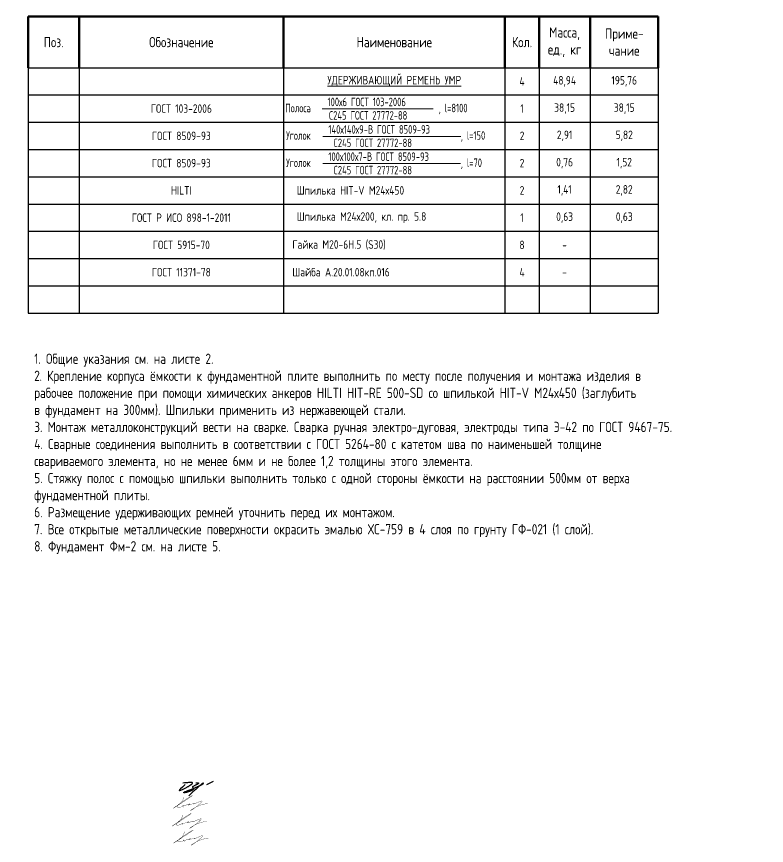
# Model space of a CAD drawing. Header units: millimetres. Extents: x 20530103 to 31271019, y 32092698 to 33532929.
# Drawn here: x 26296587 to 26318599, y 32991731 to 33016052 of the extents above; entities that cross this region are included whole.
import ezdxf
from ezdxf import colors
from ezdxf.entities.mleader import LeaderData, LeaderLine
from ezdxf.enums import TextEntityAlignment as Align
from ezdxf.math import Vec2, Vec3

# ---------------------------------------------------------------- set-up
doc = ezdxf.new("R2010")
doc.units = ezdxf.units.MM
doc.layers.add('подпись', color=7, linetype='Continuous', lineweight=25)
doc.styles.add('GOST 2.304', font='GOST.TTF')

# ---------------------------------------------------------------- blocks, each defined once
blk = doc.blocks.new('_None')
blk = doc.blocks.new('*T370')
at = {"color": 0, "linetype": 'ByBlock', "lineweight": 50, "transparency": 16777216}
for p, q in [((0, 0), (18500, 0)), ((0, 0), (0, -1500)), ((1500, 0), (1500, -1500)), ((7500, 0), (7500, -1500)), ((14000, 0), (14000, -1500)), ((15000, 0), (15000, -1500)), ((16500, 0), (16500, -1500)), ((18500, 0), (18500, -1500))]:
    blk.add_line(p, q, dxfattribs=at)
at = {"color": 0, "linetype": 'ByBlock', "lineweight": 30, "transparency": 16777216}
for p, q in [((0, -1500), (18500, -1500)), ((0, -1500), (0, -8700)), ((1500, -1500), (1500, -8700)), ((7500, -1500), (7500, -8700)), ((14000, -1500), (14000, -8700)), ((15000, -1500), (15000, -8700)), ((16500, -1500), (16500, -8700)), ((18500, -1500), (18500, -8700)), ((0, -2300), (18500, -2300)), ((0, -3100), (18500, -3100)), ((0, -3900), (18500, -3900)), ((0, -4700), (18500, -4700)), ((0, -5500), (18500, -5500)), ((0, -6300), (18500, -6300)), ((0, -7100), (18500, -7100)), ((0, -7900), (18500, -7900)), ((0, -8700), (18500, -8700))]:
    blk.add_line(p, q, dxfattribs=at)
at = {"color": 0, "linetype": 'Continuous', "lineweight": 20, "transparency": 16777216, "style": 'GOST 2.304'}
for s, insert, char_height, width, attachment_point in [('Масса, ед., кг', (15750, -750), 300, 1496.999999999473, 5), ('Приме- чание', (17500, -750), 300, 1996.999999999905, 5), ('Поз.', (750, -750), 300, 1497, 5), ('Обозначение', (4500, -750), 300, 5997, 5), ('Наименование', (10750, -750), 300, 6497.000000000408, 5), ('Кол.', (14500, -750), 300, 997.000000000216, 5), ('{\\LУДЕРЖИВАЮЩИЙ РЕМЕНЬ УМР}', (10750, -1900), 250, 6497.000000000408, 5), ('4', (14500, -1900), 250, 997.000000000216, 5), ('48,94', (15750, -1900), 250, 1496.999999999473, 5), ('195,76', (17500, -1900), 250, 1996.999999999905, 5), ('{\\C7;ГОСТ 103-2006}', (4500, -2700), 250, 5997, 5), ('1', (14500, -2700), 250, 997.000000000216, 5), ('38,15', (15750, -2700), 250, 1496.999999999473, 5), ('38,15', (17500, -2700), 250, 1996.999999999905, 5), ('{\\C7;ГОСТ 8509-93}', (4500, -3500), 250, 5997, 5), ('2', (14500, -3500), 250, 997.000000000216, 5), ('2,91', (15750, -3500), 250, 1496.999999999473, 5), ('5,82', (17500, -3500), 250, 1996.999999999905, 5), ('{\\C7;ГОСТ 8509-93}', (4500, -4300), 250, 5997, 5), ('2', (14500, -4300), 250, 997.000000000216, 5), ('0,76', (15750, -4300), 250, 1496.999999999473, 5), ('1,52', (17500, -4300), 250, 1996.999999999905, 5), ('HILTI', (4500, -5100), 250, 5997, 5), ('   {\\C256;Шпилька HIT-V М24х450}', (7501.5, -5100), 250, 6497.000000000408, 4), ('2', (14500, -5100), 250, 997.000000000216, 5), ('1,41', (15750, -5100), 250, 1496.999999999473, 5), ('2,82', (17500, -5100), 250, 1996.999999999905, 5), ('{\\C7;ГОСТ Р ИСО 898-1-2011}', (4500, -5900), 250, 5997, 5), ('{\\C7;   Шпилька М24х200, кл. пр. 5.8}', (7501.5, -5900), 250, 6497.000000000408, 4), ('1', (14500, -5900), 250, 997.000000000216, 5), ('0,63', (15750, -5900), 250, 1496.999999999473, 5), ('0,63', (17500, -5900), 250, 1996.999999999905, 5), ('{\\C256;  \\C7;Гайка М20-6Н.5 (S30)}', (7501.5, -6700), 250, 6497.000000000408, 4), ('{\\C7;ГОСТ 5915-70}', (4500, -6700), 250, 5997, 5), ('8', (14500, -6700), 250, 997.000000000216, 5), ('-', (15750, -6700), 250, 1496.999999999473, 5), ('{\\C7;ГОСТ 11371-78}', (4500, -7500), 250, 5997, 5), ('{\\C256;  \\C7;Шайба А.20.01.08кп.016 }', (7501.5, -7500), 250, 6497.000000000408, 4), ('4', (14500, -7500), 250, 997.000000000216, 5), ('-', (15750, -7500), 250, 1496.999999999473, 5)]:
    blk.add_mtext(s, dxfattribs=dict(at, insert=insert, char_height=char_height, width=width, attachment_point=attachment_point))
blk = doc.blocks.new('_Dot')
at = {"color": 0, "linetype": 'ByBlock', "lineweight": -2}
blk.add_line((-0.5, 0), (-1, 0), dxfattribs=at)
at = {"color": 0, "linetype": 'ByBlock', "const_width": 0.5}
blk.add_lwpolyline([(-0.25, 0, 1), (0.25, 0, 1)], format="xyb", close=True, dxfattribs=at)
blk = doc.blocks.new('Косов')
at = {"layer": 'подпись', "color": 5, "lineweight": 30, "const_width": 0.07513148009015776}
blk.add_lwpolyline([(0, 0), (-0.07328898886044044, -0.1937150149605031), (-0.1397563794203052, -0.3641328199355485), (-0.2004995418305953, -0.5143439100787646), (-0.2566158462445856, -0.6474387805438937), (-0.3092026628130498, -0.7665079264847918), (-0.3593573616903996, -0.8746418430550875), (-0.4081773130269539, -0.9749310254086367), (-0.4567598869757603, -1.070465968698954), (-0.506434094245833, -1.16395799083557), (-0.5594555077707355, -1.256601700749684), (-0.6183113410436363, -1.349212530128284), (-0.6854888075556573, -1.442605910658244), (-0.7634751207976933, -1.537597274026666), (-0.8547574942615483, -1.63500205192031), (-0.961823141439254, -1.735635676026163), (-1.087159275821705, -1.840313578031214), (-1.232196190668674, -1.949572188416596), (-1.394136498312946, -2.06283193284105), (-1.569125890850955, -2.179234235757235), (-1.753310060384592, -2.297920521618266), (-1.942834699013019, -2.418032214876803), (-2.133845498833807, -2.538710739985959), (-2.322488151948392, -2.659097521398508), (-2.504908350455707, -2.778333983567336), (-2.674847880744665, -2.893545159917949), (-2.816432906361342, -2.993790519765867), (-2.91138568514566, -3.066113141399114), (-2.941428474932991, -3.097556103105944), (-2.888283533561207, -3.075162483174381), (-2.733673118867273, -2.98597535989245), (-2.459319488689516, -2.817037811548403), (-2.046944900863537, -2.555392916430264), (-1.490260853404379, -2.19603471256903), (-0.8309358050285027, -1.765761076967124), (-0.1226274546318109, -1.29932084636971), (0.5810064988913837, -0.8314628575220695), (1.226308356647905, -0.3969359471695952), (1.75962041974276, -0.03048895205745339), (2.127284989280724, 0.2331292910689626), (2.275644366369534, 0.3591699454646005), (2.169348876885579, 0.3239603392578374), (1.846280945803073, 0.14813246007202), (1.362631022866253, -0.1366055395955073), (0.7745895578216277, -0.4985455072475133), (0.1383470004134324, -0.9059792903869948), (-0.4899061996122782, -1.327198736516607), (-1.053979592510814, -1.730495693139119), (-1.497682728534755, -2.084162007757413), (-1.778595489148529, -2.363301329384626), (-1.909379080644158, -2.570264513074903), (-1.916465040521189, -2.714214215392758), (-1.826284906282808, -2.804313092902703), (-1.665270215426744, -2.849723802169251), (-1.459852505455046, -2.859608999757029), (-1.236463313868398, -2.843131342230322), (-1.021534178167485, -2.80945348615387), (-0.8365743664082856, -2.76655938966951), (-0.683404068875916, -2.71771821722939), (-0.5589212064107869, -2.665020434862754), (-0.4600236998535365, -2.610556508599416), (-0.3836094700441208, -2.556416904468506), (-0.3265764378231779, -2.504692088499723), (-0.2858225240324828, -2.457472526722427), (-0.2582456495113092, -2.416848685166201), (-0.2409497057733461, -2.384538506196805), (-0.2318624670194822, -2.360769837525936), (-0.2291176781220656, -2.345398003201581), (-0.2308490839552633, -2.338278327271723), (-0.2351904293911957, -2.339266133784463), (-0.2402754593051668, -2.348216746787671), (-0.2442379185692971, -2.364985490329559), (-0.2452115520557072, -2.389427688457886), (-0.2418676145284735, -2.420898252668849), (-0.2350274003013055, -2.456750444249906), (-0.2260497135798687, -2.493837111936728), (-0.2162933585684641, -2.529011104464871), (-0.2071171394713929, -2.559125270569893), (-0.1998798604931835, -2.581032458987465), (-0.1959403258383645, -2.59158551845303), (-0.1966573397105549, -2.587637297702145), (-0.2029241089587686, -2.567317067644581), (-0.2137714510074602, -2.533859787885831), (-0.2277645859251152, -2.491776840205716), (-0.2434687337783998, -2.445579606383944), (-0.2594491146376185, -2.399779468200109), (-0.2742709485696651, -2.35888780743403), (-0.2864994556423426, -2.327416005865416), (-0.2946998559259555, -2.309875445273974), (-0.2969990816911832, -2.309120716355551), (-0.2897709140379447, -2.321379245470894), (-0.2689508462667618, -2.341221667896889), (-0.230474371680657, -2.363218618910537), (-0.170276983580834, -2.381940733788497), (-0.08429417527122496, -2.391958647807883), (0.03153855994764854, -2.387842996245467), (0.1812857287720817, -2.364164414378251), (0.3660650047072522, -2.317628573146862), (0.5752067284893201, -2.253481286147348), (0.7950944076617361, -2.179103402639726), (1.012111549766132, -2.101875771883556), (1.21264166234937, -2.029179243138856), (1.383068252950125, -1.968394665665528), (1.509774829115486, -1.926902888723248), (1.579144898385721, -1.912084761572032), (1.583010662750439, -1.928610911074429), (1.534999101974563, -1.970311074503684), (1.454185890268946, -2.028304766736028), (1.359646701844667, -2.093711502647466), (1.270457210912127, -2.157650797114229), (1.205693091681951, -2.211242165012209), (1.184430018363628, -2.24560512121775), (1.225743665168466, -2.251859180606857), (1.342211195730442, -2.224131152077007), (1.520415731369667, -2.168577020612133), (1.740441882831419, -2.094360065217074), (1.982374260862116, -2.010643564897123), (2.226297476203854, -1.926590798657458), (2.452296139603732, -1.851365045503144), (2.640454861804301, -1.794129584439474), (2.770858253551296, -1.764047694471515), (2.830399574328794, -1.767019887128185), (2.833206678580609, -1.795895604034172), (2.800216069490489, -1.840261519337673), (2.752364250240362, -1.889704307187117), (2.71058772401534, -1.933810641730702), (2.695822993998718, -1.962167197116855), (2.729006563373787, -1.964360647494004), (2.831074935323613, -1.929977667010348), (3.015668041441813, -1.852548153736848), (3.267239526957837, -1.74137490143471), (3.562946465513505, -1.609703927787791), (3.879945930748363, -1.470781250479604), (4.195394996301729, -1.337852887194117), (4.486450735814742, -1.224164855614958), (4.730270222926492, -1.142963173425983), (4.904010531278118, -1.107493858310818), (4.990464882817378, -1.127502892461166), (4.994971092719879, -1.198736116099781), (4.928503124469444, -1.313439333957149), (4.802034941550573, -1.463858350763871), (4.62654050744527, -1.642238971250549), (4.412993785638037, -1.840827000147783), (4.172368739612693, -2.051868242186174), (3.915639332853516, -2.267608502096323), (3.65274303159913, -2.481060775397168), (3.38947131310988, -2.688306820762477), (3.130579157403645, -2.886195587654242), (2.880821544496484, -3.071576025534455), (2.644953454405822, -3.241297083865334), (2.4277298671484, -3.392207712108757), (2.233905762739596, -3.521156859727057), (2.06823612119706, -3.624993476182112), (1.935649452800817, -3.700824862479521), (1.841768388879245, -3.746791725798175), (1.792389091022187, -3.761293124860572), (1.79330772082335, -3.742728118389095), (1.850320439871666, -3.68949576510613), (1.969223409760616, -3.599995123734175), (2.155812792080724, -3.472625252995613), (2.415884748423196, -3.305785211612829), (2.752626198529015, -3.100845159682081), (3.158787094745776, -2.871059662794551), (3.624508147569486, -2.632654387915295), (4.139930067496607, -2.401855002009484), (4.695193565022691, -2.194887172042286), (5.280439350646247, -2.02797656497853), (5.885808134861236, -1.917348847783387), (6.50144062816571, -1.879229687421912)], dxfattribs=at)
blk = doc.blocks.new('Драничников')
at = {"layer": 'подпись', "color": 5, "lineweight": 30}
for points in [[(8.980710327489533, 1.965112983677784), (11.17302765845113, 3.080672687485674)], [(1.856487378461338, 1.954604087917232), (0.9443946431343875, 1.144106291818275), (0.3477724536323876, 0.5765809232253787), (0.01854924306553585, 0.216034698386693), (-0.09134655545642545, 0.0264743335503681), (-0.02998650882352649, -0.02809345503533223), (0.1545578160740888, 0.01633804887757151), (0.4142148523466176, 0.1237755615372862), (0.700913033103916, 0.2582257991919619), (0.974858494128398, 0.389834351016475), (1.22936818189396, 0.513302297891812), (1.466036745546944, 0.6294695936257995), (1.686458834233576, 0.7391761920262638), (1.892229097100312, 0.8432620469010885), (2.084942183293379, 0.9425671120578727), (2.266192741959344, 1.037931341304443), (2.437575422244208, 1.130194688448626), (2.600457517376867, 1.220055009849432), (2.755296896913933, 1.307641772071349), (2.902324074494459, 1.392942344229994), (3.041769563757157, 1.475944095441037), (3.173863878341308, 1.556634394820094), (3.298837531886079, 1.635000611482894), (3.416921038029955, 1.711030114545053), (3.528344910412102, 1.784710273122357), (3.633220458700748, 1.85597556450233), (3.731182176680591, 1.924548898659907), (3.821745354165728, 1.990100293742103), (3.904425280969804, 2.052299767895875), (3.978737246906803, 2.110817339268351), (4.044196541790825, 2.165323026006149), (4.100318455435854, 2.21548684625634), (4.146618277655421, 2.260978818165938), (4.182906808328426, 2.30161237304759), (4.210176887591729, 2.337774594877317), (4.229716865646424, 2.36999598079683), (4.242815092694059, 2.398807027947953), (4.250759918935955, 2.424738233472397), (4.254839694573775, 2.448320094511985), (4.256342769808839, 2.470083108208257), (4.256557494842355, 2.490557771703209), (4.256446974604387, 2.510157746458503), (4.255673332939637, 2.52882935121562), (4.253573448419957, 2.546402069036333), (4.249484199618905, 2.562705382982074), (4.242742465109131, 2.577568776114504), (4.232685123463284, 2.590821731495225), (4.218649053254353, 2.602293732185672), (4.199971133054987, 2.611814261247559), (4.175789305009857, 2.619285429327306), (4.144445765551154, 2.624899857410867), (4.104083774682408, 2.628922794069183), (4.052846592407832, 2.631619487873138), (3.988877478731069, 2.633255187393559), (3.910319693655879, 2.634095141201385), (3.815316497186359, 2.634404597867331), (3.702011149326154, 2.634448805962506), (3.566908052837789, 2.634126718412176), (3.399956181517496, 2.631872105559751), (3.189465651920159, 2.625752442103021), (2.923746580600778, 2.613835202739949), (2.591109084114009, 2.59418786216844), (2.17986327901508, 2.564877895086454), (1.678319281858307, 2.523972776191727), (1.07478720919903, 2.469539980182219)], [(5.304213564505403, 2.566545171817666), (5.525989789249252, 2.566507279164739), (5.707012465710477, 2.566242030593799), (5.851999229185139, 2.565522070187114), (5.965667714969754, 2.56412004202673), (6.052735558360496, 2.561808590194858), (6.117920394653879, 2.558360358773427), (6.165939859146079, 2.553547991844653), (6.201511587133609, 2.547144133490519), (6.228727985138221, 2.53896879360957), (6.24918054458567, 2.529031445364922), (6.26383552812672, 2.517388927735908), (6.273659198412361, 2.504098079702317), (6.279617818093811, 2.489215740243424), (6.282677649822176, 2.472798748338732), (6.283804956248332, 2.454903942967746), (6.283966000023725, 2.435588163109799), (6.283261828222408, 2.414671418663431), (6.278332625613416, 2.391026403202318), (6.26495336138953, 2.363288981219), (6.238899004743075, 2.33009501720619), (6.195944524866036, 2.290080375656601), (6.13186489095142, 2.241880921062716), (6.042435072191438, 2.184132517917192), (5.923430037778417, 2.11547103071274), (5.772778322682825, 2.035290177001627), (5.597022724986346, 1.946015086574505), (5.40485960854835, 1.85082874228226), (5.204985337228436, 1.752914126975099), (5.006096274885749, 1.655454223503966), (4.81688878538057, 1.561632014718953), (4.646059232571361, 1.474630483471003), (4.50230398031897, 1.397632612610266), (4.392159511261866, 1.333022481553826), (4.313522783159442, 1.279988555983721), (4.262130872551779, 1.236920398147845), (4.233720855978277, 1.202207570294661), (4.224029809977878, 1.17423963467246), (4.228794811090438, 1.151406153529251), (4.243752935855241, 1.132096689113666), (4.2646412608118, 1.1147008036736), (4.287841037600515, 1.097772260953604), (4.312310218264088, 1.080521630683165), (4.337650929946108, 1.062323684088312), (4.363465299790619, 1.042553192394621), (4.389355454940983, 1.020584926828008), (4.414923522540903, 0.9957936586141045), (4.439771629734309, 0.9675541589788281), (4.463501903664564, 0.9352411991479244), (4.485609108958897, 0.8983937518434573), (4.50515856017671, 0.8572075957724223), (4.5211082093615, 0.81204271113819), (4.532416008555742, 0.7632590781441877), (4.538039909802592, 0.7112166769936721), (4.536937865144864, 0.6562754878900705), (4.528067826625829, 0.5987954910364692), (4.510387746288529, 0.5391366666364092), (4.482947150086829, 0.4776558371721649), (4.445161859621066, 0.4146971942416258), (4.396539270402286, 0.3506017717214718), (4.336586777941534, 0.2857106034887238), (4.264811777750197, 0.2203647234203459), (4.180721665339775, 0.1549051653927904), (4.083823836221086, 0.08967296328324892), (3.973625685905517, 0.02500915096851486), (3.850127214393183, -0.03873892223265329), (3.715298839638763, -0.1011986452323299), (3.571603584086688, -0.1619910915006813), (3.42150447018048, -0.220737334508101), (3.267464520363887, -0.2770584477246416), (3.111946757081114, -0.3305755046202989), (2.957414202775794, -0.3809095786655234), (2.806329879892132, -0.4276817433304245), (2.660825250159974, -0.470582541948886), (2.521705532455371, -0.509580397310117), (2.389444384940703, -0.5447132020672143), (2.264515465778231, -0.5760188488730478), (2.14739243312988, -0.6035352303804871), (2.038548945158595, -0.6273002392427998), (1.938458660025958, -0.6473517681127419), (1.847595235894914, -0.6637277096434104), (1.76627444487292, -0.6764975336984662), (1.694180514852519, -0.6858570189852458), (1.630839787671107, -0.6920335214214219), (1.575778605166306, -0.6952543969249518), (1.52852330917608, -0.6957470014137357), (1.488600241537824, -0.6937386908056169), (1.455535744089389, -0.6894568210186094), (1.428856158668509, -0.6831287479704429), (1.408122562044696, -0.6749565658105325), (1.393034970715689, -0.6650413216135007), (1.383328136109867, -0.6534588006851436), (1.378736809656857, -0.6402847883314848), (1.378995742785492, -0.6255950698584911), (1.383839686925171, -0.6094654305723566), (1.393003393504841, -0.5919716557787069), (1.406221613953676, -0.5731895307836226), (1.424056422623948, -0.5529169614379157), (1.45037918556261, -0.529840335771496), (1.489888591739145, -0.5023681623591187), (1.547283330123378, -0.4689089497754821), (1.62726208968536, -0.4278712065953414), (1.734523559394802, -0.377663441393338), (1.873766428221643, -0.3166941627443975), (2.049689385135366, -0.2433718792230479), (2.26488491914472, -0.1568061134842651), (2.513520719411076, -0.05891044450368099), (2.787658275134618, 0.04770053466285162), (3.079359075515981, 0.1604122309597074), (3.38068460975478, 0.2766100513307492), (3.683696367051084, 0.3936794027205792), (3.980455836605529, 0.5090056920730603), (4.263024507617843, 0.6199743263326241), (4.5251090419722, 0.724501209585128), (4.766996792286704, 0.8226242344834986), (4.99062028386345, 0.914911790822714), (5.197912042004873, 1.00193226839724), (5.390804592012614, 1.084254057001999), (5.571230459189451, 1.16244554643157), (5.741122168837023, 1.237075126480875), (5.902412246257427, 1.308711186944436), (6.05675217957662, 1.377865278637728), (6.204669308215216, 1.444821596457928), (6.346409934417807, 1.509807496323162), (6.482220360428528, 1.573050334151048), (6.61234688849197, 1.634777465859713), (6.737035820852157, 1.695216247367), (6.856533459753791, 1.754594034590809), (6.971086107441351, 1.813138183448928), (7.08082638820008, 1.870975002784689), (7.185432214479761, 1.927826613142884), (7.284467820770828, 1.983314087993733), (7.377497441564174, 2.037058500807404), (7.464085311350459, 2.088680925054064), (7.543795664620461, 2.13780243420382), (7.616192735864956, 2.184044101726897), (7.68084075957438, 2.227027001093518), (7.737357651497859, 2.266441675637566), (7.785576052418378, 2.302256548148193), (7.825382284376474, 2.334509511278725), (7.856662669413595, 2.363238457681689), (7.879303529570734, 2.388481280010183), (7.893191186888771, 2.410275870917417), (7.898211963409153, 2.42866012305609), (7.894252181172305, 2.443671929079471), (7.881291314991586, 2.455199189888845), (7.85968145076788, 2.462529839380466), (7.829867827173189, 2.464801819698891), (7.792295682880308, 2.461153072988736), (7.747410256561921, 2.450721541394671), (7.695656786890481, 2.432645167061423), (7.637480512538446, 2.406061892133607), (7.573326672178382, 2.370109658755837), (7.496093551097147, 2.317453080854989), (7.368491621038743, 2.214863459486196), (7.145684400361802, 2.022638767487081), (6.782835407424159, 1.701076977695152), (6.235108160584218, 1.210476062947862), (5.457666178200952, 0.5111339960826058), (4.405672978632197, -0.4366512500631075), (3.034292080235446, -1.672581702652224)]]:
    blk.add_lwpolyline(points, dxfattribs=at)

msp = doc.modelspace()

# ---------------------------------------------------------------- linework, layer by layer
at = {"color": 7, "linetype": 'Continuous', "lineweight": 20}
for p, q in [((26305556.17877595, 33013343.13164692), (26308820.30680804, 33013343.13164692)), ((26305581.03910913, 33012537.72599626), (26309632.71014538, 33012537.72599626)), ((26305581.03910913, 33011737.72599626), (26309622.58046255, 33011737.72599626))]:
    msp.add_line(p, q, dxfattribs=at)

# ---------------------------------------------------------------- block references
msp.add_blockref('*T370', (26296924.85532163, 33016052.27311076))
at = {"color": 1, "xscale": 106.48, "yscale": 106.48, "zscale": 106.48}
for p in [(26301502.42206178, 32993153.67596434), (26301473.88870145, 32992631.0167322), (26301521.444302, 32992136.78273198)]:
    msp.add_blockref('Косов', p, dxfattribs=at)
at = {"layer": 'подпись', "color": 1, "ltscale": 100, "xscale": 89.60000000000001, "yscale": 89.60000000000001, "zscale": 89.60000000000001}
msp.add_blockref('Драничников', (26301369.58638896, 32993338.93895026), dxfattribs=at)

# ---------------------------------------------------------------- texts
at = {"color": 7, "linetype": 'Continuous', "lineweight": 25, "style": 'GOST 2.304', "width": 0.9}
for s, p in [('100х6 ГОСТ 103-2006', (26305715.51071969, 33013547.18739961)), ('Полоса', (26304474.68148141, 33013368.9175984)), (', l=8100', (26308978.88756182, 33013368.9175984)), ('С245 ГОСТ 27772-88', (26305759.59468691, 33013152.42985807)), ('Уголок', (26304499.54181458, 33012563.51194774)), ('140х140х9-В ГОСТ 8509-93', (26305740.37105287, 33012741.78174895)), (', l=150', (26309627.64530396, 33012563.51194774)), ('С245 ГОСТ 27772-88', (26305896.36816845, 33012347.02420741)), ('100х100х7-В ГОСТ 8509-93', (26305740.37105287, 33011941.78174895)), ('Уголок', (26304499.54181458, 33011763.51194774)), (', l=70', (26309627.64530396, 33011763.51194774)), ('С245 ГОСТ 27772-88', (26305896.36816845, 33011547.02420741))]:
    msp.add_text(s, height=250, dxfattribs=at).set_placement(p, align=Align.MIDDLE_LEFT)
at = {"color": 7, "lineweight": 25, "insert": (26297105.17959157, 33006160.71317682), "char_height": 300, "width": 17790.67139260199, "attachment_point": 1, "style": 'GOST 2.304'}
msp.add_mtext('{\\C0;1. Общие указания см. на листе 2.}\\P{\\T0.95;2.} Крепление корпуса ёмкости к фундаментной плите выполнить по месту после получения и монтажа изделия в рабочее положение при помощи химических анкеров HILTI HIT-RE 500-SD со шпилькой HIT-V М24х450 (заглубить в фундамент на 300мм). Шпильки применить из нержавеющей стали.\\P3. Монтаж металлоконструкций вести на сварке. Сварка ручная электро-дуговая, электроды типа Э-42 по ГОСТ 9467-75.\\P4. Сварные соединения выполнить в соответствии с ГОСТ 5264-80 с катетом шва по наименьшей толщине свариваемого элемента, но не менее 6мм и не более 1,2 толщины этого элемента.\\P5. Стяжку полос с помощью шпильки выполнить только с одной стороны ёмкости на расстоянии 500мм от верха фундаментной плиты.\\P6. Размещение удерживающих ремней уточнить перед их монтажом.\\P7. Все открытые металлические поверхности окрасить эмалью ХС-759 в 4 слоя по грунту ГФ-021 (1 слой).\\P8. Фундамент Фм-2 см. на листе 5.', dxfattribs=at)

# ---------------------------------------------------------------- leaders
at = {"color": 7, "linetype": 'Continuous', "lineweight": 20}
ml = msp.add_multileader_mtext('Standard', dxfattribs=at)
ml.set_content('{\\C0;Опорная юбка ёмкости}', color=84, style='GOST 2.304')
ml.set_leader_properties(linetype='Continuous', lineweight=20)
ml.set_arrow_properties(name='NONE')
ml.build(insert=Vec2(0, 0))
ml.multileader.update_dxf_attribs({"text_left_attachment_type": 6, "text_right_attachment_type": 6, "dogleg_length": 3, "arrow_head_size": 30, "scale": 100})
ctx = ml.context
ctx.base_point, ctx.scale, ctx.char_height, ctx.arrow_head_size, ctx.landing_gap_size, ctx.plane_origin = Vec3(26406631.77766521, 33014508.66112224), 100, 300, 30, 0, Vec3(26419639.1544691, 33017685.93246732)
ctx.left_attachment, ctx.right_attachment, ctx.text_align_type = 6, 6, 1
notes = []
notes.append((ctx, [(1, (1, 1, 0), (26406331.77766521, 33014508.66112224), (1, 0), 300, [(0, [(26404718.63332411, 33011728.85017421)], 0, [])])]))
ctx.mtext.insert, ctx.mtext.width, ctx.mtext.alignment, ctx.mtext.flow_direction = Vec3(26407799.52766521, 33014868.66112224), 2823.818146156147, 2, 5
ml = msp.add_multileader_mtext('Standard', dxfattribs=at)
ml.set_content('{\\C0;Опорная юбка ёмкости}', color=84, style='GOST 2.304')
ml.set_leader_properties(linetype='Continuous', lineweight=20)
ml.set_arrow_properties(name='NONE')
ml.build(insert=Vec2(0, 0))
ml.multileader.update_dxf_attribs({"text_left_attachment_type": 6, "text_right_attachment_type": 6, "dogleg_length": 3, "arrow_head_size": 30, "scale": 100})
ctx = ml.context
ctx.base_point, ctx.scale, ctx.char_height, ctx.arrow_head_size, ctx.landing_gap_size, ctx.plane_origin = Vec3(26217673.5249015, 33014341.81402034), 100, 300, 30, 0, Vec3(26230680.9017054, 33017519.08536542)
ctx.left_attachment, ctx.right_attachment, ctx.text_align_type = 6, 6, 1
notes.append((ctx, [(1, (1, 1, 0), (26217373.5249015, 33014341.81402034), (1, 0), 300, [(0, [(26215760.3805604, 33011562.00307231)], 0, [])])]))
ctx.mtext.insert, ctx.mtext.width, ctx.mtext.alignment, ctx.mtext.flow_direction = Vec3(26218841.2749015, 33014701.81402034), 2823.818146156147, 2, 5
ml = msp.add_multileader_mtext('Standard', dxfattribs=at)
ml.set_content('а\\P"лягушка"\\Pшаг не более 800х800', color=7, style='GOST 2.304')
ml.set_leader_properties(linetype='Continuous', lineweight=20)
ml.set_arrow_properties(name='NONE')
ml.build(insert=Vec2(0, 0))
ml.multileader.update_dxf_attribs({"text_left_attachment_type": 6, "text_right_attachment_type": 6, "dogleg_length": 3, "arrow_head_size": 30, "scale": 100})
ctx = ml.context
ctx.base_point, ctx.scale, ctx.char_height, ctx.arrow_head_size, ctx.landing_gap_size, ctx.plane_origin = Vec3(26348428.22258449, 33006002.10494713), 100, 300, 30, 0, Vec3(26353409.9882785, 33005580.42973007)
ctx.left_attachment, ctx.right_attachment, ctx.text_align_type = 6, 6, 1
notes.append((ctx, [(0, (1, 1, 0), (26348290.22258449, 33006002.10494713), (1, 0), 137.9999999962747, [(0, [(26348200.13683229, 33006002.10494714)], 0, [])])]))
ctx.mtext.insert, ctx.mtext.width, ctx.mtext.alignment, ctx.mtext.flow_direction = Vec3(26349539.41649681, 33006362.10494713), 2835.083475447726, 2, 5
ml = msp.add_multileader_mtext('Standard', dxfattribs=at)
ml.set_content('б\\Pхомут \\Pшаг 400', color=7, style='GOST 2.304')
ml.set_leader_properties(linetype='Continuous', lineweight=20)
ml.set_arrow_properties(name='NONE')
ml.build(insert=Vec2(0, 0))
ml.multileader.update_dxf_attribs({"text_left_attachment_type": 6, "text_right_attachment_type": 6, "dogleg_length": 3, "arrow_head_size": 30, "scale": 100})
ctx = ml.context
ctx.base_point, ctx.scale, ctx.char_height, ctx.arrow_head_size, ctx.landing_gap_size, ctx.plane_origin = Vec3(26407072.46203594, 33003607.35494243), 100, 300, 30, 0, Vec3(26412054.22772995, 33003185.67972536)
ctx.left_attachment, ctx.right_attachment, ctx.text_align_type = 6, 6, 1
notes.append((ctx, [(0, (1, 1, 0), (26406934.46203595, 33003607.35494243), (1, 0), 137.9999999962747, [(0, [(26406844.37628374, 33003607.35494243)], 0, [])])]))
ctx.mtext.insert, ctx.mtext.width, ctx.mtext.alignment, ctx.mtext.flow_direction = Vec3(26407667.189958, 33003967.35494243), 2835.083475447726, 2, 5
ml = msp.add_multileader_mtext('Standard', dxfattribs=at)
ml.set_content('б\\Pхомут \\Pшаг 400', color=7, style='GOST 2.304')
ml.set_leader_properties(linetype='Continuous', lineweight=20)
ml.set_arrow_properties(name='NONE')
ml.build(insert=Vec2(0, 0))
ml.multileader.update_dxf_attribs({"text_left_attachment_type": 6, "text_right_attachment_type": 6, "dogleg_length": 3, "arrow_head_size": 30, "scale": 100})
ctx = ml.context
ctx.base_point, ctx.scale, ctx.char_height, ctx.arrow_head_size, ctx.landing_gap_size, ctx.plane_origin = Vec3(26218114.20927224, 33003440.50784053), 100, 300, 30, 0, Vec3(26223095.97496625, 33003018.83262346)
ctx.left_attachment, ctx.right_attachment, ctx.text_align_type = 6, 6, 1
notes.append((ctx, [(0, (1, 1, 0), (26217976.20927224, 33003440.50784053), (1, 0), 137.9999999962747, [(0, [(26217886.12352004, 33003440.50784053)], 0, [])])]))
ctx.mtext.insert, ctx.mtext.width, ctx.mtext.alignment, ctx.mtext.flow_direction = Vec3(26218708.9371943, 33003800.50784053), 2835.083475447726, 2, 5
ml = msp.add_multileader_mtext('Standard', dxfattribs=at)
ml.set_content('{\\C7;б\\P(П-образ. хомут) шаг200 по периметру плиты}', color=84, style='GOST 2.304')
ml.set_leader_properties(linetype='Continuous', lineweight=20)
ml.set_arrow_properties(name='DOT')
ml.build(insert=Vec2(0, 0))
ml.multileader.update_dxf_attribs({"text_left_attachment_type": 6, "text_right_attachment_type": 6, "dogleg_length": 3, "arrow_head_size": 30, "scale": 100})
ctx = ml.context
ctx.base_point, ctx.scale, ctx.char_height, ctx.arrow_head_size, ctx.landing_gap_size, ctx.plane_origin = Vec3(26323683.03741338, 32999121.79115247), 100, 300, 30, 0, Vec3(26324728.03641584, 32999370.90887742)
ctx.left_attachment, ctx.right_attachment, ctx.text_align_type = 6, 6, 1
notes.append((ctx, [(1, (1, 1, 0), (26328009.53741338, 32999121.79115247), (-1, 0), 107, [(0, [(26329246.79108792, 32996145.2017495)], 0, [])])]))
ctx.mtext.insert, ctx.mtext.width, ctx.mtext.defined_height, ctx.mtext.alignment, ctx.mtext.flow_direction = Vec3(26325759.25296456, 32999506.11095762), 4423.082588657271, 2213.899996849879, 2, 5
ml = msp.add_multileader_mtext('Standard', dxfattribs=at)
ml.set_content('в\\P(П-образ. хомут) шаг200 по периметру плиты', color=7, style='GOST 2.304')
ml.set_leader_properties(linetype='Continuous', lineweight=20)
ml.set_arrow_properties(name='NONE')
ml.build(insert=Vec2(0, 0))
ml.multileader.update_dxf_attribs({"text_left_attachment_type": 6, "text_right_attachment_type": 6, "dogleg_length": 3, "arrow_head_size": 30, "scale": 100})
ctx = ml.context
ctx.base_point, ctx.scale, ctx.char_height, ctx.arrow_head_size, ctx.landing_gap_size, ctx.plane_origin = Vec3(26460094.99490508, 32993638.71074747), 100, 300, 30, 0, Vec3(26459889.00522778, 32993060.24290989)
ctx.left_attachment, ctx.right_attachment, ctx.text_align_type = 6, 6, 1
notes.append((ctx, [(0, (1, 1, 0), (26459987.99490508, 32993638.71074747), (1, 0), 107, [(0, [(26459103.22814714, 32997202.91812696)], 0, [])])]))
ctx.mtext.insert, ctx.mtext.width, ctx.mtext.alignment, ctx.mtext.flow_direction = Vec3(26461600.24490508, 32994023.03055263), 3276.040401450358, 2, 5
ml = msp.add_multileader_mtext('Standard', dxfattribs=at)
ml.set_content('в\\P(П-образ. хомут) шаг200 по периметру плиты', color=7, style='GOST 2.304')
ml.set_leader_properties(linetype='Continuous', lineweight=20)
ml.set_arrow_properties(name='NONE')
ml.build(insert=Vec2(0, 0))
ml.multileader.update_dxf_attribs({"text_left_attachment_type": 6, "text_right_attachment_type": 6, "dogleg_length": 3, "arrow_head_size": 30, "scale": 100})
ctx = ml.context
ctx.base_point, ctx.scale, ctx.char_height, ctx.arrow_head_size, ctx.landing_gap_size, ctx.plane_origin = Vec3(26395117.50336676, 32992952.35494243), 100, 300, 30, 0, Vec3(26395322.56391196, 32992845.67972536)
ctx.left_attachment, ctx.right_attachment, ctx.text_align_type = 6, 6, 1
notes.append((ctx, [(0, (1, 1, 0), (26395010.50336676, 32992952.35494243), (1, 0), 107, [(0, [(26394536.78683133, 32996988.35494243)], 0, [])])]))
ctx.mtext.insert, ctx.mtext.width, ctx.mtext.alignment, ctx.mtext.flow_direction = Vec3(26396622.75336676, 32993336.67474758), 3276.040401450358, 2, 5
ml = msp.add_multileader_mtext('Standard', dxfattribs=at)
ml.set_content('в\\P(П-образ. хомут) шаг200 по периметру плиты', color=7, style='GOST 2.304')
ml.set_leader_properties(linetype='Continuous', lineweight=20)
ml.set_arrow_properties(name='NONE')
ml.build(insert=Vec2(0, 0))
ml.multileader.update_dxf_attribs({"text_left_attachment_type": 6, "text_right_attachment_type": 6, "dogleg_length": 3, "arrow_head_size": 30, "scale": 100})
ctx = ml.context
ctx.base_point, ctx.scale, ctx.char_height, ctx.arrow_head_size, ctx.landing_gap_size, ctx.plane_origin = Vec3(26206159.25060306, 32992785.50784053), 100, 300, 30, 0, Vec3(26206364.31114826, 32992678.83262346)
ctx.left_attachment, ctx.right_attachment, ctx.text_align_type = 6, 6, 1
notes.append((ctx, [(0, (1, 1, 0), (26206052.25060306, 32992785.50784053), (1, 0), 107, [(0, [(26205578.53406762, 32996821.50784053)], 0, [])])]))
ctx.mtext.insert, ctx.mtext.width, ctx.mtext.alignment, ctx.mtext.flow_direction = Vec3(26207664.50060306, 32993169.82764568), 3276.040401450358, 2, 5
ml = msp.add_multileader_mtext('Standard', dxfattribs=at)
ml.set_content('а\\P"лягушка"\\Pшаг не более 800х800', color=7, style='GOST 2.304')
ml.set_leader_properties(linetype='Continuous', lineweight=20)
ml.set_arrow_properties(name='NONE')
ml.build(insert=Vec2(0, 0))
ml.multileader.update_dxf_attribs({"text_left_attachment_type": 6, "text_right_attachment_type": 6, "dogleg_length": 3, "arrow_head_size": 30, "scale": 100})
ctx = ml.context
ctx.base_point, ctx.scale, ctx.char_height, ctx.arrow_head_size, ctx.landing_gap_size, ctx.plane_origin = Vec3(26345354.42891825, 32994187.85381703), 100, 300, 30, 0, Vec3(26323023.68046944, 32998875.62206514)
ctx.left_attachment, ctx.right_attachment, ctx.text_align_type = 6, 6, 1
notes.append((ctx, [(1, (1, 1, 0), (26345216.42891826, 32994187.85381703), (1, 0), 137.9999999962747, [(0, [(26342469.0131769, 32996145.2017495)], 0, [])])]))
ctx.mtext.insert, ctx.mtext.width, ctx.mtext.alignment, ctx.mtext.flow_direction = Vec3(26346465.62283057, 32994547.85381703), 2835.083475447726, 2, 5
ml = msp.add_multileader_mtext('Standard', dxfattribs=at)
ml.set_content('а\\P"лягушка"\\Pшаг не более 800х800', color=7, style='GOST 2.304')
ml.set_leader_properties(linetype='Continuous', lineweight=20)
ml.set_arrow_properties(name='NONE')
ml.build(insert=Vec2(0, 0))
ml.multileader.update_dxf_attribs({"text_left_attachment_type": 6, "text_right_attachment_type": 6, "dogleg_length": 3, "arrow_head_size": 30, "scale": 100})
ctx = ml.context
ctx.base_point, ctx.scale, ctx.char_height, ctx.arrow_head_size, ctx.landing_gap_size, ctx.plane_origin = Vec3(26409288.46203594, 32995357.35494243), 100, 300, 30, 0, Vec3(26414270.22772995, 32994935.67972536)
ctx.left_attachment, ctx.right_attachment, ctx.text_align_type = 6, 6, 1
notes.append((ctx, [(0, (1, 1, 0), (26409150.46203595, 32995357.35494243), (1, 0), 137.9999999962747, [(0, [(26409060.37628374, 32995357.35494243)], 0, [])])]))
ctx.mtext.insert, ctx.mtext.width, ctx.mtext.alignment, ctx.mtext.flow_direction = Vec3(26410399.65594826, 32995717.35494243), 2835.083475447726, 2, 5
ml = msp.add_multileader_mtext('Standard', dxfattribs=at)
ml.set_content('а\\P"лягушка"\\Pшаг не более 800х800', color=7, style='GOST 2.304')
ml.set_leader_properties(linetype='Continuous', lineweight=20)
ml.set_arrow_properties(name='NONE')
ml.build(insert=Vec2(0, 0))
ml.multileader.update_dxf_attribs({"text_left_attachment_type": 6, "text_right_attachment_type": 6, "dogleg_length": 3, "arrow_head_size": 30, "scale": 100})
ctx = ml.context
ctx.base_point, ctx.scale, ctx.char_height, ctx.arrow_head_size, ctx.landing_gap_size, ctx.plane_origin = Vec3(26220330.20927224, 32995190.50784053), 100, 300, 30, 0, Vec3(26225311.97496625, 32994768.83262346)
ctx.left_attachment, ctx.right_attachment, ctx.text_align_type = 6, 6, 1
notes.append((ctx, [(0, (1, 1, 0), (26220192.20927224, 32995190.50784053), (1, 0), 137.9999999962747, [(0, [(26220102.12352004, 32995190.50784053)], 0, [])])]))
ctx.mtext.insert, ctx.mtext.width, ctx.mtext.alignment, ctx.mtext.flow_direction = Vec3(26221441.40318456, 32995550.50784053), 2835.083475447726, 2, 5
for ctx, leaders in notes:
    for number, flags, end, landing, length, lines in leaders:
        leader = LeaderData()
        leader.index, (leader.has_last_leader_line, leader.has_dogleg_vector, leader.attachment_direction) = number, flags
        leader.last_leader_point, leader.dogleg_vector, leader.dogleg_length = Vec3(end), Vec3(landing), length
        for number, points, colour, breaks in lines:
            line = LeaderLine()
            line.index, line.vertices, line.color, line.breaks = number, Vec3.list(points), colors.encode_raw_color(colour), breaks
            leader.lines.append(line)
        ctx.leaders.append(leader)

doc.saveas('drawing.dxf')
